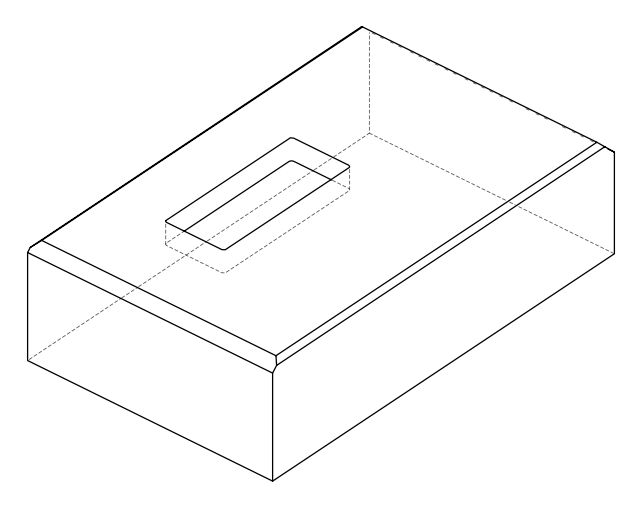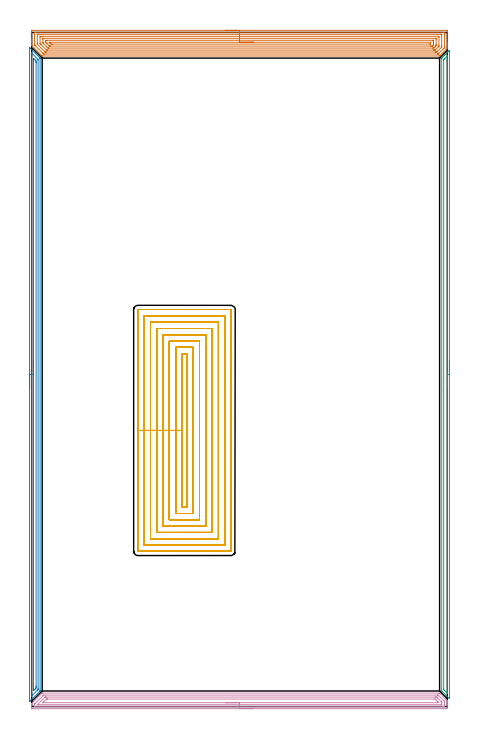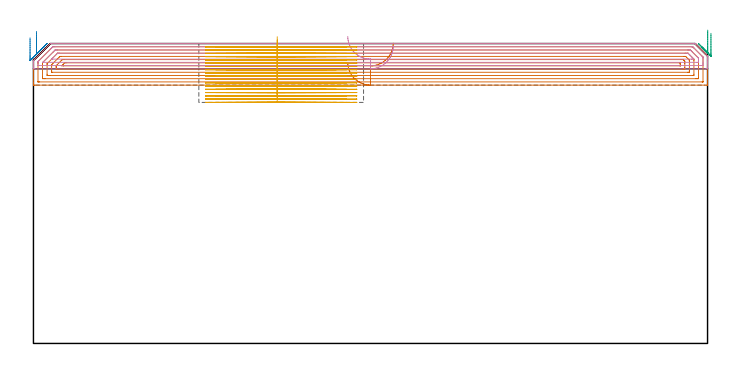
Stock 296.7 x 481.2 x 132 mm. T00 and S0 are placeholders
(PLAN: 5 operations, 1 tool changes, 149.1 min)
(1 AREA_MILL | FG_CHAMFER_SURFACE | UGT0205_001 | 16.75 min | 49674 mm3)
(2 AREA_MILL_1 | FG_CHAMFER_SURFACE_1 | UGT0205_001 | 11.24 min | 13081 mm3)
(3 AREA_MILL_2 | FG_CHAMFER_SURFACE_2 | UGT0205_001 | 7.52 min | 7008 mm3)
(4 AREA_MILL_3 | FG_CHAMFER_SURFACE_3 | UGT0205_001 | 9.64 min | 17934 mm3)
(5 MILL_RECTANGULAR_POCKET | POCKET_RECTANGULAR_STRAIGHT | NXT0201_008 | Follow Part, ap 1.5, ae 75% | 103.9 min | 335167 mm3)
(TOOL UGT0205_001 | Chamfer Mill 20 x 3 x 45 deg. | D20 FL50 Z2)
(TOOL NXT0201_008 | ENDMILL 6mm [2P460-0600-NA 1630] | D6 FL26 Z6)
(OP 1 AREA_MILL)
G17 G21 G94 G90
T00 M6
G54
G17 G0 G90 X138.35 Y482.7 S1061 M3
G43 Z142. H0
Z123.7
G94 G1 X138.388 Z122.828 F250.
X138.502 Z121.964
X138.691 Z121.112
X138.953 Z120.28
X139.287 Z119.474
X139.69 Z118.7
X140.159 Z117.964
X140.69 Z117.272
X141.279 Z116.629
X141.922 Z116.04
X142.614 Z115.508
X143.35 Z115.04
X144.124 Z114.637
X144.93 Z114.303
X145.762 Z114.041
X146.614 Z113.852
X147.478 Z113.738
X148.35 Z113.7
X296.091
X296.599 Y482.694 Z113.703
X296.69 Y482.692 Z113.706
X296.7 Y482.595 Z113.802
Y473.55 Z122.845
Y472.116 Z124.281
Y471.797 Z124.599
Y471.159 Z125.241
X296.699 Y469.906 Z126.493
X296.686 Y469.886 Z126.513
X293.776 Y466.975 Z129.423
X291.584 Y464.784 Z131.616
X291.448 Y464.648 Z131.751
X291.358 Y464.56 Z131.839
X291.195 Y464.402 Z131.987
X290.735 Y464.4 Z132.
X7.75
X7.505 Y464.404 Z131.989
X7.327 Y464.573 Z131.827
X0.103 Y471.797 Z124.601
X0.008 Y471.893 Z124.503
X0.003 Y471.911 Z124.486
X0. Y472.435 Z123.964
Y473.869 Z122.527
Y474.427 Z121.97
Y474.746 Z121.651
Y475.303 Z121.091
Y475.901 Z120.494
X0.001 Y481.719 Z114.678
X0.006 Y482.316 Z114.081
X0.01 Y482.692 Z113.705
X0.222 Y482.696 Z113.702
X0.609 Y482.7 Z113.7
X148.35
Y481.286 Z115.114
X294.306 Y481.285 Z115.115
X294.464 Y481.284 Z115.116
X294.654 Y481.279 Z115.121
X294.691 Y481.276 Z115.124
X294.695 Y481.25 Z115.15
X294.698 Y481.221 Z115.179
X294.7 Y481.053 Z115.347
X294.699 Y470.534 Z125.866
X294.694 Y470.411 Z125.989
X294.69 Y470.352 Z126.048
X294.653 Y470.311 Z126.089
X294.393 Y470.044 Z126.356
X294.35 Y470. Z126.4
X290.735 Y466.385 Z130.015
X290.368 Y466.021 Z130.379
X290.189 Y465.848 Z130.552
X290.159 Y465.821 Z130.579
X290.118 Y465.818 Z130.582
X290.026 Y465.816 Z130.584
X289.842 Y465.814 Z130.586
X289.686
X9.379 Y465.815 Z130.585
X8.643 Y465.82 Z130.58
X8.543 Y465.821 Z130.579
X8.439 Y465.92 Z130.48
X8.227 Y466.127 Z130.273
X7.813 Y466.537 Z129.863
X2.394 Y471.957 Z124.443
X2.041 Y472.321 Z124.079
X2.01 Y472.374 Z124.026
X2.005 Y472.441 Z123.959
X2.002 Y472.544 Z123.856
X2. Y472.673 Z123.727
Y473.061 Z123.339
X2.001 Y481.079 Z115.321
X2.003 Y481.182 Z115.218
X2.008 Y481.251 Z115.149
X2.013 Y481.279 Z115.121
X2.028 Y481.281 Z115.119
X2.394 Y481.285 Z115.115
X2.551 Y481.286 Z115.114
X148.35
Y479.872 Z116.528
X291.628 Y479.871 Z116.529
X292.335 Y479.868 Z116.532
X292.52 Y479.864 Z116.536
X292.69 Y479.856 Z116.544
X292.695 Y479.686 Z116.714
X292.699 Y479.511 Z116.889
X292.7 Y471.621 Z124.779
X292.693 Y470.92 Z125.48
X292.69 Y470.833 Z125.567
X292.684 Y470.795 Z125.605
X292.668 Y470.775 Z125.625
X292.52 Y470.621 Z125.779
X289.842 Y467.941 Z128.459
X289.575 Y467.676 Z128.724
X289.309 Y467.414 Z128.986
X289.128 Y467.239 Z129.161
X288.95 Y467.235 Z129.165
X288.244 Y467.229 Z129.171
X288.057
X10.429
X9.722 Y467.231 Z129.169
X9.631 Y467.233 Z129.167
X9.588 Y467.235 Z129.165
X9.536 Y467.273 Z129.127
X9.39 Y467.414 Z128.986
X8.643 Y468.156 Z128.244
X4.18 Y472.62 Z123.78
X4.128 Y472.673 Z123.727
X4.079 Y472.728 Z123.672
X4.01 Y472.808 Z123.592
X4.005 Y472.845 Z123.555
X4.001 Y473.55 Z122.85
X4. Y473.726 Z122.674
Y478.986 Z117.414
X4.005 Y479.686 Z116.714
X4.007 Y479.856 Z116.544
X4.18 Y479.864 Z116.536
X4.885 Y479.87 Z116.53
X5.072 Y479.871 Z116.529
X148.35 Y479.872 Z116.528
Y478.457 Z117.943
X290.202
X290.567 Y478.453 Z117.947
X290.633 Y478.45 Z117.95
X290.69 Y478.442 Z117.958
X290.7 Y477.933 Z118.467
Y471.797 Z124.603
X290.693 Y471.376 Z125.024
X290.69 Y471.272 Z125.128
X290.643 Y471.204 Z125.196
X290.549 Y471.103 Z125.297
X290.37 Y470.92 Z125.48
X288.246 Y468.795 Z127.605
X288.169 Y468.72 Z127.68
X288.114 Y468.672 Z127.728
X288.085 Y468.65 Z127.75
X288.057 Y468.648 Z127.752
X287.697 Y468.644 Z127.756
X287.164 Y468.643 Z127.757
X286.805
X11.321
X10.961 Y468.644 Z127.756
X10.696 Y468.647 Z127.753
X10.632 Y468.65 Z127.75
X10.597 Y468.664 Z127.736
X10.552 Y468.704 Z127.696
X10.429 Y468.821 Z127.579
X6.576 Y472.673 Z123.727
X6.305 Y472.947 Z123.453
X6.132 Y473.125 Z123.275
X6.01 Y473.255 Z123.145
X6.007 Y473.305 Z123.095
X6. Y473.515 Z122.885
X6.001 Y477.933 Z118.467
X6.01 Y478.354 Z118.046
X6.013 Y478.45 Z117.95
X6.146 Y478.454 Z117.946
X6.325 Y478.456 Z117.944
X6.858 Y478.457 Z117.943
X7.217
X148.35
Y477.043 Z119.357
X288.071
X288.498 Y477.036 Z119.364
X288.69 Y477.025 Z119.375
X288.693 Y476.914 Z119.486
X288.699 Y476.426 Z119.974
X288.7 Y472.673 Z123.727
X288.698 Y472.044 Z124.356
X288.693 Y471.797 Z124.603
X288.69 Y471.72 Z124.68
X288.644 Y471.654 Z124.746
X288.55 Y471.555 Z124.845
X288.43 Y471.431 Z124.969
X288.057 Y471.055 Z125.345
X287.922 Y470.92 Z125.48
X287.546 Y470.545 Z125.855
X287.164 Y470.167 Z126.233
X287.098 Y470.108 Z126.292
X287.036 Y470.064 Z126.336
X286.931 Y470.062 Z126.338
X286.711 Y470.059 Z126.341
X286.271 Y470.057 Z126.343
X12.2
X11.761 Y470.062 Z126.338
X11.656 Y470.064 Z126.336
X11.515 Y470.195 Z126.205
X11.321 Y470.38 Z126.02
X10.778 Y470.92 Z125.48
X10.429 Y471.27 Z125.13
X8.643 Y473.057 Z123.343
X8.16 Y473.55 Z122.85
X8.01 Y473.71 Z122.69
X8.006 Y473.866 Z122.534
X8.001 Y474.181 Z122.219
Y476.18 Z120.22
X8.004 Y476.808 Z119.592
X8.01 Y477.021 Z119.379
X8.019 Y477.037 Z119.363
X8.04 Y477.039 Z119.361
X8.094 Y477.041 Z119.359
X8.204 Y477.042 Z119.358
X148.35 Y477.043 Z119.357
Y475.629 Z120.771
X285.94
X286.271 Y475.627 Z120.773
X286.603 Y475.624 Z120.776
X286.688 Y475.622 Z120.778
X286.693 Y475.555 Z120.845
X286.697 Y475.443 Z120.957
X286.699 Y475.303 Z121.097
X286.7 Y474.883 Z121.517
Y474.006 Z122.394
Y473.129 Z123.271
X286.698 Y472.673 Z123.727
X286.693 Y472.259 Z124.141
X286.685 Y472.145 Z124.255
X286.311 Y471.758 Z124.642
X286.271 Y471.719 Z124.681
X286.107 Y471.558 Z124.842
X286.046 Y471.501 Z124.899
X286.02 Y471.48 Z124.92
X285.99 Y471.478 Z124.922
X285.708 Y471.473 Z124.927
X285.379 Y471.472 Z124.928
X284.818 Y471.471 Z124.929
X13.438
X13.107 Y471.473 Z124.927
X12.775 Y471.476 Z124.924
X12.685 Y471.478 Z124.922
X12.638 Y471.52 Z124.88
X12.541 Y471.612 Z124.788
X12.352 Y471.797 Z124.603
X12.214 Y471.934 Z124.466
X11.321 Y472.826 Z123.574
X10.429 Y473.719 Z122.681
X10.074 Y474.077 Z122.323
X10.033 Y474.122 Z122.278
X10.015 Y474.145 Z122.255
X10.01 Y474.175 Z122.225
X10.004 Y474.286 Z122.114
X10.001 Y474.427 Z121.973
X10. Y474.847 Z121.553
X10.003 Y475.303 Z121.097
X10.007 Y475.513 Z120.887
X10.01 Y475.613 Z120.787
X10.103 Y475.622 Z120.778
X10.429 Y475.625 Z120.775
X10.99 Y475.628 Z120.772
X148.35 Y475.629 Z120.771
Y474.215 Z122.185
X284.583 Y474.214 Z122.186
X284.642 Y474.213 Z122.187
X284.674 Y474.211 Z122.189
X284.684 Y474.209 Z122.191
X284.69 Y474.179 Z122.221
X284.697 Y473.76 Z122.64
X284.699 Y473.55 Z122.85
X284.7 Y473.34 Z123.06
X284.697 Y473.13 Z123.27
X284.693 Y472.99 Z123.41
X284.688 Y472.892 Z123.508
X284.655 Y472.89 Z123.51
X284.486 Y472.887 Z123.513
X284.27 Y472.886 Z123.514
X14.676
X13.999 Y472.89 Z123.51
X13.776 Y472.892 Z123.508
X13.107 Y473.495 Z122.905
X13.053 Y473.55 Z122.85
X12.437 Y474.208 Z122.192
X13.107 Y474.213 Z122.187
X13.323 Y474.214 Z122.186
X148.35 Y474.215 Z122.185
X149.222 Z122.223
X150.087 Z122.337
X150.938 Z122.526
X151.77 Z122.788
X152.576 Z123.122
X153.35 Z123.525
X154.086 Z123.994
X154.778 Z124.525
X155.421 Z125.114
X156.01 Z125.757
X156.542 Z126.45
X157.01 Z127.185
X157.413 Z127.959
X157.747 Z128.765
X158.009 Z129.597
X158.198 Z130.449
X158.312 Z131.314
X158.35 Z132.185
G0 Z142.
M5
M2
(OP 2 AREA_MILL_1)
G17 G21 G94 G90
T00 M6
G54
G17 G0 G90 X-1.5 Y227. S1061 M3
G43 Z142. H0
Z134.5
G94 G1 Y227.038 Z133.628 F250.
Y227.152 Z132.764
Y227.341 Z131.912
Y227.603 Z131.08
Y227.937 Z130.274
Y228.34 Z129.5
Y228.808 Z128.764
Y229.339 Z128.072
Y229.929 Z127.429
Y230.572 Z126.84
Y231.264 Z126.308
Y232. Z125.84
Y232.774 Z125.437
Y233.58 Z125.103
Y234.412 Z124.841
Y235.263 Z124.652
Y236.128 Z124.538
Y237. Z124.5
Y470.31
X-1.495 Y470.374 Z124.504
X-1.493 Y470.382 Z124.505
X-1.473 Y470.374 Z124.524
X-0.88 Y469.78 Z125.12
X5.877 Y463.024 Z131.876
X6.001 Y462.9 Z131.999
X6. Y462.652 Z132.
Y11.37
X5.994 Y11.095 Z131.992
X5.876 Y10.976 Z131.875
X5.825 Y10.925 Z131.825
X-1.176 Y3.923 Z124.823
X-1.325 Y3.774 Z124.672
X-1.478 Y3.625 Z124.52
X-1.494 Y3.617 Z124.503
X-1.499 Y3.625 Z124.499
X-1.5 Y237. Z124.5
X-0.086 Z125.914
X-0.085 Y466.306 Z125.915
X-0.084 Y466.407 Z125.916
X-0.081 Y466.475 Z125.919
X-0.079 Y466.514 Z125.921
X-0.064 Y466.502 Z125.936
X0.016 Y466.429 Z126.016
X0.245 Y466.204 Z126.245
X4.484 Y461.966 Z130.484
X4.541 Y461.907 Z130.541
X4.567 Y461.876 Z130.567
X4.578 Y461.861 Z130.578
X4.58 Y461.837 Z130.58
X4.584 Y461.736 Z130.584
X4.585 Y461.635 Z130.585
X4.586 Y13.056 Z130.586
X4.582 Y12.263 Z130.582
X4.579 Y12.168 Z130.579
X4.576 Y12.138 Z130.576
X4.557 Y12.116 Z130.557
X4.484 Y12.037 Z130.484
X4.152 Y11.702 Z130.152
X3.82 Y11.37 Z129.82
X0.578 Y8.127 Z126.578
X0.245 Y7.795 Z126.245
X0.129 Y7.683 Z126.129
X0.016 Y7.577 Z126.016
X-0.079 Y7.507 Z125.921
X-0.083 Y7.694 Z125.917
X-0.085 Y7.795 Z125.915
X-0.086 Y237. Z125.914
X1.328 Z127.328
X1.329 Y461.736 Z127.329
X1.33 Y462.209 Z127.33
X1.335 Y462.63 Z127.335
X1.336 Y462.653 Z127.336
X1.366 Y462.63 Z127.366
X1.803 Y462.197 Z127.803
X2.264 Y461.736 Z128.264
X2.697 Y461.301 Z128.697
X3.151 Y460.843 Z129.151
X3.164 Y460.375 Z129.164
X3.168 Y459.949 Z129.168
X3.171 Y459.475 Z129.171
Y14.47
X3.169 Y14.051 Z129.169
X3.165 Y13.583 Z129.165
X3.151 Y13.157 Z129.151
X2.481 Y12.48 Z128.481
X1.587 Y11.586 Z127.587
X1.367 Y11.37 Z127.367
X1.356 Y11.367 Z127.356
X1.335 Y11.37 Z127.335
X1.334 Y11.414 Z127.334
X1.33 Y11.843 Z127.33
X1.329 Y12.263 Z127.329
X1.328 Y12.738 Z127.328
Y237.
Y237.871 Z127.367
Y238.736 Z127.48
Y239.588 Z127.669
Y240.42 Z127.932
Y241.226 Z128.265
Y242. Z128.668
Y242.736 Z129.137
Y243.428 Z129.668
Y244.071 Z130.257
Y244.66 Z130.901
Y245.191 Z131.593
Y245.66 Z132.328
Y246.063 Z133.102
Y246.397 Z133.908
Y246.659 Z134.74
Y246.848 Z135.592
Y246.962 Z136.457
Y247. Z137.328
G0 Z142.
M5
M2
(OP 3 AREA_MILL_2)
G17 G21 G94 G90
T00 M6
G54
G17 G0 G90 X298.2 Y247. S1061 M3
G43 Z142. H0
Z136.5
G94 G1 Y246.962 Z135.628 F250.
Y246.848 Z134.764
Y246.659 Z133.912
Y246.397 Z133.08
Y246.063 Z132.274
Y245.66 Z131.5
Y245.192 Z130.764
Y244.661 Z130.072
Y244.071 Z129.429
Y243.428 Z128.84
Y242.736 Z128.308
Y242. Z127.84
Y241.226 Z127.437
Y240.42 Z127.103
Y239.588 Z126.841
Y238.737 Z126.652
Y237.872 Z126.538
Y237. Z126.5
X298.199 Y5.764 Z126.501
X298.198 Y5.72 Z126.502
X298.191 Y5.613 Z126.505
X298.112 Y5.689 Z126.586
X298.035 Y5.764 Z126.663
X292.866 Y10.933 Z131.833
X292.75 Y11.052 Z131.95
X292.707 Y11.099 Z131.993
X292.7 Y11.567 Z132.
Y462.433
X292.707 Y462.901 Z131.993
X292.748 Y462.948 Z131.951
X293.232 Y463.434 Z131.464
X293.676 Y463.876 Z131.024
X294.119 Y464.321 Z130.577
X294.563 Y464.763 Z130.137
X295.006 Y465.208 Z129.69
X295.45 Y465.65 Z129.249
X295.894 Y466.095 Z128.802
X296.101 Y466.302 Z128.598
X296.156 Y466.356 Z128.544
X296.781 Y466.983 Z127.915
X296.994 Y467.195 Z127.705
X297.027 Y467.227 Z127.673
X297.668 Y467.87 Z127.028
X297.897 Y468.098 Z126.802
X298.112 Y468.312 Z126.587
X298.186 Y468.385 Z126.513
X298.195 Y468.387 Z126.503
X298.199 Y468.385 Z126.499
X298.2 Y237. Z126.5
X296.786 Z127.914
Y9.782
X296.781 Y9.481 Z127.919
X296.471 Y9.782 Z128.229
X295.006 Y11.243 Z129.694
X294.684 Y11.567 Z130.016
X294.119 Y12.143 Z130.581
X294.114 Y12.465 Z130.586
Y461.54
X294.119 Y461.857 Z130.581
X294.402 Y462.148 Z130.298
X294.683 Y462.433 Z130.017
X294.845 Y462.595 Z129.855
X296.18 Y463.93 Z128.52
X296.469 Y464.219 Z128.231
X296.627 Y464.373 Z128.073
X296.781 Y464.519 Z127.919
X296.786 Y464.214 Z127.914
Y237.
Y236.128 Z127.952
Y235.264 Z128.066
Y234.412 Z128.255
Y233.58 Z128.517
Y232.774 Z128.851
Y232. Z129.254
Y231.264 Z129.723
Y230.572 Z130.254
Y229.929 Z130.843
Y229.34 Z131.486
Y228.809 Z132.178
Y228.34 Z132.914
Y227.937 Z133.688
Y227.603 Z134.494
Y227.341 Z135.326
Y227.152 Z136.178
Y227.038 Z137.043
Y227. Z137.914
G0 Z142.
M5
M2
(OP 4 AREA_MILL_3)
G17 G21 G94 G90
T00 M6
G54
G17 G0 G90 X158.35 Y-1.5 S1061 M3
G43 Z142. H0
Z130.9
G94 G1 X158.312 Z130.028 F250.
X158.198 Z129.163
X158.009 Z128.312
X157.747 Z127.48
X157.413 Z126.674
X157.01 Z125.9
X156.542 Z125.164
X156.01 Z124.472
X155.421 Z123.829
X154.778 Z123.24
X154.086 Z122.708
X153.35 Z122.24
X152.576 Z121.837
X151.77 Z121.503
X150.938 Z121.241
X150.086 Z121.052
X149.222 Z120.938
X148.35 Z120.9
X0.609
X0.477 Y-1.499 Z120.901
X0.002 Y-1.491 Z120.905
X0. Y-1.194 Z121.203
Y-0.869 Z121.528
Y0.92 Z123.314
Y2.038 Z124.437
X0.002 Y2.095 Z124.492
X0.014 Y2.115 Z124.513
X0.607 Y2.707 Z125.107
X7.37 Y9.47 Z131.869
X7.495 Y9.594 Z131.992
X7.75 Y9.6 Z132.
X290.735
X291.195 Y9.598 Z131.987
X291.368 Y9.432 Z131.832
X291.377 Y9.423 Z131.823
X296.559 Y4.242 Z126.641
X296.686 Y4.113 Z126.51
X296.698 Y4.095 Z126.492
X296.7 Y4.05 Z126.449
Y4.029 Z126.428
Y2.709 Z125.103
Y1.489 Z123.886
Y0.92 Z123.314
X296.699 Y-0.869 Z121.527
X296.696 Y-1.475 Z120.921
X296.693 Y-1.491 Z120.905
X296.091 Y-1.5 Z120.9
X148.35
Y-0.086 Z122.314
X2.394 Y-0.085 Z122.315
X2.283 Y-0.084 Z122.316
X2.061 Y-0.08 Z122.32
X2.009 Y-0.078 Z122.322
X2.006 Y-0.065 Z122.335
X2.003 Y-0.031 Z122.369
X2.001 Y0.026 Z122.426
Y1.314 Z123.714
X2.005 Y1.564 Z123.964
X2.01 Y1.626 Z124.026
X2.015 Y1.654 Z124.054
X2.037 Y1.679 Z124.079
X2.165 Y1.814 Z124.214
X2.279 Y1.929 Z124.329
X2.394 Y2.045 Z124.445
X7.75 Y7.401 Z129.801
X8.088 Y7.736 Z130.136
X8.431 Y8.074 Z130.474
X8.54 Y8.178 Z130.578
X9.536 Y8.185 Z130.585
X289.732
X289.842 Y8.184 Z130.584
X289.953 Y8.182 Z130.582
X290.162 Y8.176 Z130.576
X290.268 Y8.074 Z130.474
X290.735 Y7.614 Z130.014
X294.306 Y4.044 Z126.444
X294.524 Y3.823 Z126.223
X294.632 Y3.711 Z126.111
X294.683 Y3.656 Z126.056
X294.69 Y3.603 Z126.003
X294.698 Y3.21 Z125.61
X294.7 Y1.419 Z123.819
Y0.92 Z123.32
X294.699 Y0.526 Z122.926
X294.692 Y0.026 Z122.426
X294.69 Y-0.067 Z122.333
X294.527 Y-0.079 Z122.321
X294.415 Y-0.083 Z122.317
X294.306 Y-0.085 Z122.315
X293.524 Y-0.086 Z122.314
X148.35
Y1.328 Z123.728
X4.233 Y1.329 Z123.729
X4.18
X4.153 Y1.332 Z123.732
X4.148 Y1.334 Z123.734
Y1.342 Z123.742
X4.155 Y1.355 Z123.755
X9.085 Y6.286 Z128.686
X9.312 Y6.51 Z128.91
X9.536 Y6.727 Z129.127
X9.591 Y6.765 Z129.165
X9.638 Y6.767 Z129.167
X9.74 Y6.77 Z129.17
X9.944 Y6.771 Z129.171
X10.428
X288.057
X288.466
X288.95 Y6.767 Z129.167
X289.106 Y6.765 Z129.165
X289.274 Y6.615 Z129.015
X289.612 Y6.286 Z128.686
X289.842 Y6.058 Z128.458
X292.297 Y3.603 Z126.003
X292.52 Y3.378 Z125.778
X292.678 Y3.211 Z125.611
X292.692 Y2.888 Z125.288
X292.698 Y2.709 Z125.109
X292.7 Y2.529 Z124.929
Y1.814 Z124.214
X292.699 Y1.635 Z124.035
X292.695 Y1.454 Z123.854
X292.69 Y1.34 Z123.74
X292.64 Y1.335 Z123.735
X292.52 Y1.332 Z123.732
X292.112 Y1.329 Z123.729
X148.35 Y1.328 Z123.728
Y2.743 Z125.143
X8.243
X8.061 Y2.744 Z125.144
X8.016 Y2.747 Z125.147
X8.008 Y2.749 Z125.149
X8.007 Y2.751 Z125.151
X8.035 Y2.783 Z125.183
X8.301 Y3.052 Z125.452
X8.567 Y3.319 Z125.719
X10.428 Y5.179 Z127.579
X10.538 Y5.282 Z127.682
X10.594 Y5.333 Z127.733
X10.627 Y5.35 Z127.75
X10.678 Y5.352 Z127.752
X10.892 Y5.355 Z127.755
X11.321 Y5.357 Z127.757
X11.355
X287.198
X288.057 Y5.351 Z127.751
X288.098 Y5.35 Z127.75
X288.95 Y4.502 Z126.902
X289.842 Y3.609 Z126.009
X290.693 Y2.751 Z125.151
X289.842 Y2.743 Z125.143
X289.808
X148.35
X147.478 Z125.181
X146.614 Z125.295
X145.762 Z125.483
X144.93 Z125.746
X144.124 Z126.08
X143.35 Z126.482
X142.614 Z126.951
X141.922 Z127.482
X141.279 Z128.072
X140.69 Z128.715
X140.158 Z129.407
X139.69 Z130.143
X139.287 Z130.916
X138.953 Z131.722
X138.691 Z132.554
X138.502 Z133.406
X138.388 Z134.271
X138.35 Z135.143
G0 Z142.
M5
M2
(OP 5 MILL_RECTANGULAR_POCKET)
G17 G21 G94 G90
T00 M6
G54
G17 G0 G90 X107.3 Y213.666 S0 M3
G43 Z142. H1
Z135.
G94 G1 Y197.1 Z130.561 F250.
Y142.3 F500.
X110.8
Y251.9
X107.3
Y197.1
X102.8
Y137.8
X115.3
Y256.4
X102.8
Y197.1
X98.3
Y133.3
X119.8
Y260.9
X98.3
Y197.1
X93.8
Y128.8
X124.3
Y265.4
X93.8
Y197.1
X89.3
Y124.3
X128.8
Y269.9
X89.3
Y197.1
X84.8
Y119.8
X133.3
Y274.4
X84.8
Y197.1
X80.3
Y115.3
X137.8
Y278.9
X80.3
Y197.1
X75.8
Y110.9
X75.805 Y110.845
X75.845 Y110.805
X75.9 Y110.8
X142.2
X142.255 Y110.805
X142.295 Y110.845
X142.3 Y110.9
Y283.3
X142.295 Y283.355
X142.255 Y283.395
X142.2 Y283.4
X75.9
X75.845 Y283.395
X75.805 Y283.355
X75.8 Y283.3
Y197.1
Y196.1
G0 X107.3 Y213.666 Z133.561
G1 Y197.1 Z129.122 F250.
Y142.3 F500.
X110.8
Y251.9
X107.3
Y197.1
X102.8
Y137.8
X115.3
Y256.4
X102.8
Y197.1
X98.3
Y133.3
X119.8
Y260.9
X98.3
Y197.1
X93.8
Y128.8
X124.3
Y265.4
X93.8
Y197.1
X89.3
Y124.3
X128.8
Y269.9
X89.3
Y197.1
X84.8
Y119.8
X133.3
Y274.4
X84.8
Y197.1
X80.3
Y115.3
X137.8
Y278.9
X80.3
Y197.1
X75.8
Y110.9
X75.805 Y110.845
X75.845 Y110.805
X75.9 Y110.8
X142.2
X142.255 Y110.805
X142.295 Y110.845
X142.3 Y110.9
Y283.3
X142.295 Y283.355
X142.255 Y283.395
X142.2 Y283.4
X75.9
X75.845 Y283.395
X75.805 Y283.355
X75.8 Y283.3
Y197.1
Y196.1
G0 X107.3 Y213.666 Z132.122
G1 Y197.1 Z127.683 F250.
Y142.3 F500.
X110.8
Y251.9
X107.3
Y197.1
X102.8
Y137.8
X115.3
Y256.4
X102.8
Y197.1
X98.3
Y133.3
X119.8
Y260.9
X98.3
Y197.1
X93.8
Y128.8
X124.3
Y265.4
X93.8
Y197.1
X89.3
Y124.3
X128.8
Y269.9
X89.3
Y197.1
X84.8
Y119.8
X133.3
Y274.4
X84.8
Y197.1
X80.3
Y115.3
X137.8
Y278.9
X80.3
Y197.1
X75.8
Y110.9
X75.805 Y110.845
X75.845 Y110.805
X75.9 Y110.8
X142.2
X142.255 Y110.805
X142.295 Y110.845
X142.3 Y110.9
Y283.3
X142.295 Y283.355
X142.255 Y283.395
X142.2 Y283.4
X75.9
X75.845 Y283.395
X75.805 Y283.355
X75.8 Y283.3
Y197.1
Y196.1
G0 X107.3 Y213.666 Z130.683
G1 Y197.1 Z126.244 F250.
Y142.3 F500.
X110.8
Y251.9
X107.3
Y197.1
X102.8
Y137.8
X115.3
Y256.4
X102.8
Y197.1
X98.3
Y133.3
X119.8
Y260.9
X98.3
Y197.1
X93.8
Y128.8
X124.3
Y265.4
X93.8
Y197.1
X89.3
Y124.3
X128.8
Y269.9
X89.3
Y197.1
X84.8
Y119.8
X133.3
Y274.4
X84.8
Y197.1
X80.3
Y115.3
X137.8
Y278.9
X80.3
Y197.1
X75.8
Y110.9
X75.805 Y110.845
X75.845 Y110.805
X75.9 Y110.8
X142.2
X142.255 Y110.805
X142.295 Y110.845
X142.3 Y110.9
Y283.3
X142.295 Y283.355
X142.255 Y283.395
X142.2 Y283.4
X75.9
X75.845 Y283.395
X75.805 Y283.355
X75.8 Y283.3
Y197.1
Y196.1
G0 X107.3 Y213.666 Z129.244
G1 Y197.1 Z124.805 F250.
Y142.3 F500.
X110.8
Y251.9
X107.3
Y197.1
X102.8
Y137.8
X115.3
Y256.4
X102.8
Y197.1
X98.3
Y133.3
X119.8
Y260.9
X98.3
Y197.1
X93.8
Y128.8
X124.3
Y265.4
X93.8
Y197.1
X89.3
Y124.3
X128.8
Y269.9
X89.3
Y197.1
X84.8
Y119.8
X133.3
Y274.4
X84.8
Y197.1
X80.3
Y115.3
X137.8
Y278.9
X80.3
Y197.1
X75.8
Y110.9
X75.805 Y110.845
X75.845 Y110.805
X75.9 Y110.8
X142.2
X142.255 Y110.805
X142.295 Y110.845
X142.3 Y110.9
Y283.3
X142.295 Y283.355
X142.255 Y283.395
X142.2 Y283.4
X75.9
X75.845 Y283.395
X75.805 Y283.355
X75.8 Y283.3
Y197.1
Y196.1
G0 X107.3 Y213.666 Z127.805
G1 Y197.1 Z123.367 F250.
Y142.3 F500.
X110.8
Y251.9
X107.3
Y197.1
X102.8
Y137.8
X115.3
Y256.4
X102.8
Y197.1
X98.3
Y133.3
X119.8
Y260.9
X98.3
Y197.1
X93.8
Y128.8
X124.3
Y265.4
X93.8
Y197.1
X89.3
Y124.3
X128.8
Y269.9
X89.3
Y197.1
X84.8
Y119.8
X133.3
Y274.4
X84.8
Y197.1
X80.3
Y115.3
X137.8
Y278.9
X80.3
Y197.1
X75.8
Y110.9
X75.805 Y110.845
X75.845 Y110.805
X75.9 Y110.8
X142.2
X142.255 Y110.805
X142.295 Y110.845
X142.3 Y110.9
Y283.3
X142.295 Y283.355
X142.255 Y283.395
X142.2 Y283.4
X75.9
X75.845 Y283.395
X75.805 Y283.355
X75.8 Y283.3
Y197.1
Y196.1
G0 X107.3 Y213.666 Z126.367
G1 Y197.1 Z121.928 F250.
Y142.3 F500.
X110.8
Y251.9
X107.3
Y197.1
X102.8
Y137.8
X115.3
Y256.4
X102.8
Y197.1
X98.3
Y133.3
X119.8
Y260.9
X98.3
Y197.1
X93.8
Y128.8
X124.3
Y265.4
X93.8
Y197.1
X89.3
Y124.3
X128.8
Y269.9
X89.3
Y197.1
X84.8
Y119.8
X133.3
Y274.4
X84.8
Y197.1
X80.3
Y115.3
X137.8
Y278.9
X80.3
Y197.1
X75.8
Y110.9
X75.805 Y110.845
X75.845 Y110.805
X75.9 Y110.8
X142.2
X142.255 Y110.805
X142.295 Y110.845
X142.3 Y110.9
Y283.3
X142.295 Y283.355
X142.255 Y283.395
X142.2 Y283.4
X75.9
X75.845 Y283.395
X75.805 Y283.355
X75.8 Y283.3
Y197.1
Y196.1
G0 X107.3 Y213.666 Z124.928
G1 Y197.1 Z120.489 F250.
Y142.3 F500.
X110.8
Y251.9
X107.3
Y197.1
X102.8
Y137.8
X115.3
Y256.4
X102.8
Y197.1
X98.3
Y133.3
X119.8
Y260.9
X98.3
Y197.1
X93.8
Y128.8
X124.3
Y265.4
X93.8
Y197.1
X89.3
Y124.3
X128.8
Y269.9
X89.3
Y197.1
X84.8
Y119.8
X133.3
Y274.4
X84.8
Y197.1
X80.3
Y115.3
X137.8
Y278.9
X80.3
Y197.1
X75.8
Y110.9
X75.805 Y110.845
X75.845 Y110.805
X75.9 Y110.8
X142.2
X142.255 Y110.805
X142.295 Y110.845
X142.3 Y110.9
Y283.3
X142.295 Y283.355
X142.255 Y283.395
X142.2 Y283.4
X75.9
X75.845 Y283.395
X75.805 Y283.355
X75.8 Y283.3
Y197.1
Y196.1
G0 X107.3 Y213.666 Z123.489
G1 Y197.1 Z119.05 F250.
Y142.3 F500.
X110.8
Y251.9
X107.3
Y197.1
X102.8
Y137.8
X115.3
Y256.4
X102.8
Y197.1
X98.3
Y133.3
X119.8
Y260.9
X98.3
Y197.1
X93.8
Y128.8
X124.3
Y265.4
X93.8
Y197.1
X89.3
Y124.3
X128.8
Y269.9
X89.3
Y197.1
X84.8
Y119.8
X133.3
Y274.4
X84.8
Y197.1
X80.3
Y115.3
X137.8
Y278.9
X80.3
Y197.1
X75.8
Y110.9
X75.805 Y110.845
X75.845 Y110.805
X75.9 Y110.8
X142.2
X142.255 Y110.805
X142.295 Y110.845
X142.3 Y110.9
Y283.3
X142.295 Y283.355
X142.255 Y283.395
X142.2 Y283.4
X75.9
X75.845 Y283.395
X75.805 Y283.355
X75.8 Y283.3
Y197.1
Y196.1
G0 X107.3 Y213.666 Z122.05
G1 Y197.1 Z117.611 F250.
Y142.3 F500.
X110.8
Y251.9
X107.3
Y197.1
X102.8
Y137.8
X115.3
Y256.4
X102.8
Y197.1
X98.3
Y133.3
X119.8
Y260.9
X98.3
Y197.1
X93.8
Y128.8
X124.3
Y265.4
X93.8
Y197.1
X89.3
Y124.3
X128.8
Y269.9
X89.3
Y197.1
X84.8
Y119.8
X133.3
Y274.4
X84.8
Y197.1
X80.3
Y115.3
X137.8
Y278.9
X80.3
Y197.1
X75.8
Y110.9
X75.805 Y110.845
X75.845 Y110.805
X75.9 Y110.8
X142.2
X142.255 Y110.805
X142.295 Y110.845
X142.3 Y110.9
Y283.3
X142.295 Y283.355
X142.255 Y283.395
X142.2 Y283.4
X75.9
X75.845 Y283.395
X75.805 Y283.355
X75.8 Y283.3
Y197.1
Y196.1
G0 X107.3 Y213.666 Z120.611
G1 Y197.1 Z116.172 F250.
Y142.3 F500.
X110.8
Y251.9
X107.3
Y197.1
X102.8
Y137.8
X115.3
Y256.4
X102.8
Y197.1
X98.3
Y133.3
X119.8
Y260.9
X98.3
Y197.1
X93.8
Y128.8
X124.3
Y265.4
X93.8
Y197.1
X89.3
Y124.3
X128.8
Y269.9
X89.3
Y197.1
X84.8
Y119.8
X133.3
Y274.4
X84.8
Y197.1
X80.3
Y115.3
X137.8
Y278.9
X80.3
Y197.1
X75.8
Y110.9
X75.805 Y110.845
X75.845 Y110.805
X75.9 Y110.8
X142.2
X142.255 Y110.805
X142.295 Y110.845
X142.3 Y110.9
Y283.3
X142.295 Y283.355
X142.255 Y283.395
X142.2 Y283.4
X75.9
X75.845 Y283.395
X75.805 Y283.355
X75.8 Y283.3
Y197.1
Y196.1
G0 X107.3 Y213.666 Z119.172
G1 Y197.1 Z114.733 F250.
Y142.3 F500.
X110.8
Y251.9
X107.3
Y197.1
X102.8
Y137.8
X115.3
Y256.4
X102.8
Y197.1
X98.3
Y133.3
X119.8
Y260.9
X98.3
Y197.1
X93.8
Y128.8
X124.3
Y265.4
X93.8
Y197.1
X89.3
Y124.3
X128.8
Y269.9
X89.3
Y197.1
X84.8
Y119.8
X133.3
Y274.4
X84.8
Y197.1
X80.3
Y115.3
X137.8
Y278.9
X80.3
Y197.1
X75.8
Y110.9
X75.805 Y110.845
X75.845 Y110.805
X75.9 Y110.8
X142.2
X142.255 Y110.805
X142.295 Y110.845
X142.3 Y110.9
Y283.3
X142.295 Y283.355
X142.255 Y283.395
X142.2 Y283.4
X75.9
X75.845 Y283.395
X75.805 Y283.355
X75.8 Y283.3
Y197.1
Y196.1
G0 X107.3 Y213.666 Z117.733
G1 Y197.1 Z113.294 F250.
Y142.3 F500.
X110.8
Y251.9
X107.3
Y197.1
X102.8
Y137.8
X115.3
Y256.4
X102.8
Y197.1
X98.3
Y133.3
X119.8
Y260.9
X98.3
Y197.1
X93.8
Y128.8
X124.3
Y265.4
X93.8
Y197.1
X89.3
Y124.3
X128.8
Y269.9
X89.3
Y197.1
X84.8
Y119.8
X133.3
Y274.4
X84.8
Y197.1
X80.3
Y115.3
X137.8
Y278.9
X80.3
Y197.1
X75.8
Y110.9
X75.805 Y110.845
X75.845 Y110.805
X75.9 Y110.8
X142.2
X142.255 Y110.805
X142.295 Y110.845
X142.3 Y110.9
Y283.3
X142.295 Y283.355
X142.255 Y283.395
X142.2 Y283.4
X75.9
X75.845 Y283.395
X75.805 Y283.355
X75.8 Y283.3
Y197.1
Y196.1
G0 X107.3 Y213.666 Z116.294
G1 Y197.1 Z111.856 F250.
Y142.3 F500.
X110.8
Y251.9
X107.3
Y197.1
X102.8
Y137.8
X115.3
Y256.4
X102.8
Y197.1
X98.3
Y133.3
X119.8
Y260.9
X98.3
Y197.1
X93.8
Y128.8
X124.3
Y265.4
X93.8
Y197.1
X89.3
Y124.3
X128.8
Y269.9
X89.3
Y197.1
X84.8
Y119.8
X133.3
Y274.4
X84.8
Y197.1
X80.3
Y115.3
X137.8
Y278.9
X80.3
Y197.1
X75.8
Y110.9
X75.805 Y110.845
X75.845 Y110.805
X75.9 Y110.8
X142.2
X142.255 Y110.805
X142.295 Y110.845
X142.3 Y110.9
Y283.3
X142.295 Y283.355
X142.255 Y283.395
X142.2 Y283.4
X75.9
X75.845 Y283.395
X75.805 Y283.355
X75.8 Y283.3
Y197.1
Y196.1
G0 X107.3 Y213.666 Z114.856
G1 Y197.1 Z110.417 F250.
Y142.3 F500.
X110.8
Y251.9
X107.3
Y197.1
X102.8
Y137.8
X115.3
Y256.4
X102.8
Y197.1
X98.3
Y133.3
X119.8
Y260.9
X98.3
Y197.1
X93.8
Y128.8
X124.3
Y265.4
X93.8
Y197.1
X89.3
Y124.3
X128.8
Y269.9
X89.3
Y197.1
X84.8
Y119.8
X133.3
Y274.4
X84.8
Y197.1
X80.3
Y115.3
X137.8
Y278.9
X80.3
Y197.1
X75.8
Y110.9
X75.805 Y110.845
X75.845 Y110.805
X75.9 Y110.8
X142.2
X142.255 Y110.805
X142.295 Y110.845
X142.3 Y110.9
Y283.3
X142.295 Y283.355
X142.255 Y283.395
X142.2 Y283.4
X75.9
X75.845 Y283.395
X75.805 Y283.355
X75.8 Y283.3
Y197.1
Y196.1
G0 X107.3 Y213.666 Z113.417
G1 Y197.1 Z108.978 F250.
Y142.3 F500.
X110.8
Y251.9
X107.3
Y197.1
X102.8
Y137.8
X115.3
Y256.4
X102.8
Y197.1
X98.3
Y133.3
X119.8
Y260.9
X98.3
Y197.1
X93.8
Y128.8
X124.3
Y265.4
X93.8
Y197.1
X89.3
Y124.3
X128.8
Y269.9
X89.3
Y197.1
X84.8
Y119.8
X133.3
Y274.4
X84.8
Y197.1
X80.3
Y115.3
X137.8
Y278.9
X80.3
Y197.1
X75.8
Y110.9
X75.805 Y110.845
X75.845 Y110.805
X75.9 Y110.8
X142.2
X142.255 Y110.805
X142.295 Y110.845
X142.3 Y110.9
Y283.3
X142.295 Y283.355
X142.255 Y283.395
X142.2 Y283.4
X75.9
X75.845 Y283.395
X75.805 Y283.355
X75.8 Y283.3
Y197.1
Y196.1
G0 X107.3 Y213.666 Z111.978
G1 Y197.1 Z107.539 F250.
Y142.3 F500.
X110.8
Y251.9
X107.3
Y197.1
X102.8
Y137.8
X115.3
Y256.4
X102.8
Y197.1
X98.3
Y133.3
X119.8
Y260.9
X98.3
Y197.1
X93.8
Y128.8
X124.3
Y265.4
X93.8
Y197.1
X89.3
Y124.3
X128.8
Y269.9
X89.3
Y197.1
X84.8
Y119.8
X133.3
Y274.4
X84.8
Y197.1
X80.3
Y115.3
X137.8
Y278.9
X80.3
Y197.1
X75.8
Y110.9
X75.805 Y110.845
X75.845 Y110.805
X75.9 Y110.8
X142.2
X142.255 Y110.805
X142.295 Y110.845
X142.3 Y110.9
Y283.3
X142.295 Y283.355
X142.255 Y283.395
X142.2 Y283.4
X75.9
X75.845 Y283.395
X75.805 Y283.355
X75.8 Y283.3
Y197.1
Y196.1
G0 X107.3 Y213.666 Z110.539
G1 Y197.1 Z106.1 F250.
Y142.3 F500.
X110.8
Y251.9
X107.3
Y197.1
X102.8
Y137.8
X115.3
Y256.4
X102.8
Y197.1
X98.3
Y133.3
X119.8
Y260.9
X98.3
Y197.1
X93.8
Y128.8
X124.3
Y265.4
X93.8
Y197.1
X89.3
Y124.3
X128.8
Y269.9
X89.3
Y197.1
X84.8
Y119.8
X133.3
Y274.4
X84.8
Y197.1
X80.3
Y115.3
X137.8
Y278.9
X80.3
Y197.1
X75.8
Y110.9
X75.805 Y110.845
X75.845 Y110.805
X75.9 Y110.8
X142.2
X142.255 Y110.805
X142.295 Y110.845
X142.3 Y110.9
Y283.3
X142.295 Y283.355
X142.255 Y283.395
X142.2 Y283.4
X75.9
X75.845 Y283.395
X75.805 Y283.355
X75.8 Y283.3
Y197.1
Y196.1
G0 Z142.
M5
M2
